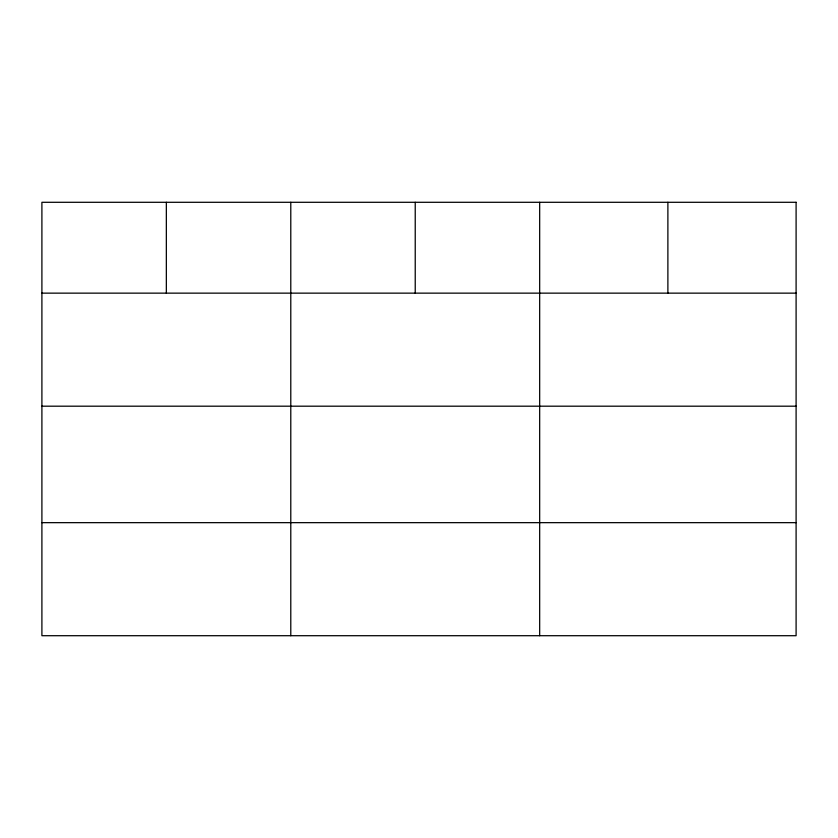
<?xml version="1.0" encoding="UTF-8"?>
<svg xmlns="http://www.w3.org/2000/svg" width="838" height="838" viewBox="0 0 838 838"><rect width="100%" height="100%" fill="white"/><g stroke="black" fill="none" stroke-linecap="round" stroke-linejoin="round"><path stroke-width="1.26" d="M41.9 293.143L796.1 293.143M41.9 406.189L796.1 406.189M41.9 522.661L796.1 522.661M667.886 202.293L667.886 293.143M539.672 202.293L539.672 635.707M415.229 202.293L415.229 293.143M290.786 202.293L290.786 635.707M166.343 202.293L166.343 293.143M796.1 202.293L41.9 202.293L41.9 635.707L796.1 635.707L796.1 202.293"/></g></svg>
